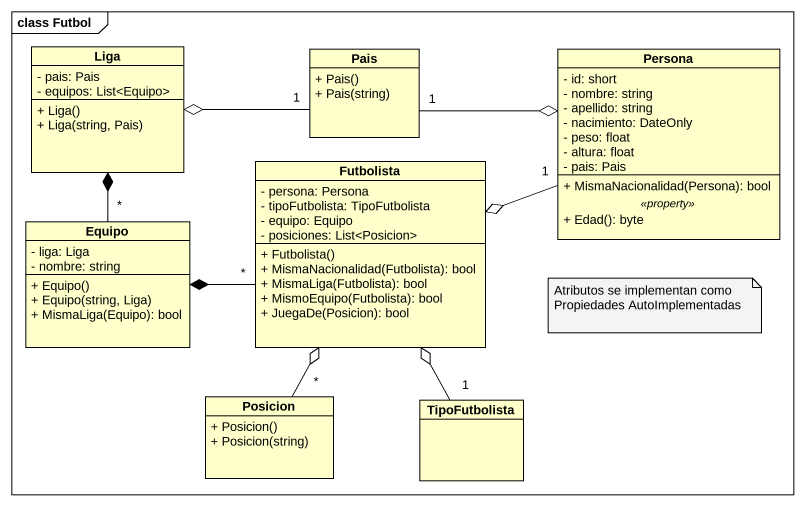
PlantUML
@startuml
mainframe class Futbol
hide circle
hide empty members
skinparam classAttributeIconSize 0
class Liga {
  - pais: Pais
  - equipos: List<Equipo>
  + Liga()
  + Liga(string, Pais)
}
class Pais {
  + Pais()
  + Pais(string)
}
class Persona {
  - id: short
  - nombre: string
  - apellido: string
  - nacimiento: DateOnly
  - peso: float
  - altura: float
  - pais: Pais
  --
  + MismaNacionalidad(Persona): bool
  .. <<property>> ..
  + Edad(): byte
}
class Futbolista {
  - persona: Persona
  - tipoFutbolista: TipoFutbolista
  - equipo: Equipo
  - posiciones: List<Posicion>
  + Futbolista()
  + MismaNacionalidad(Futbolista): bool
  + MismaLiga(Futbolista): bool
  + MismoEquipo(Futbolista): bool
  + JuegaDe(Posicion): bool
}
class Equipo {
  - liga: Liga
  - nombre: string
  + Equipo()
  + Equipo(string, Liga)
  + MismaLiga(Equipo): bool
}
class Posicion {
  + Posicion()
  + Posicion(string)
}
class TipoFutbolista
Pais "1" -left-o Liga
Pais "1" -right-o Persona
Persona "1" -left-o Futbolista
Futbolista "*" -left-* Equipo
Equipo "*" -up-* Liga
Posicion "*" -up-o Futbolista
TipoFutbolista "1" -up-o Futbolista
note as N1
  Atributos se implementan como Propiedades AutoImplementadas
end note
@enduml
